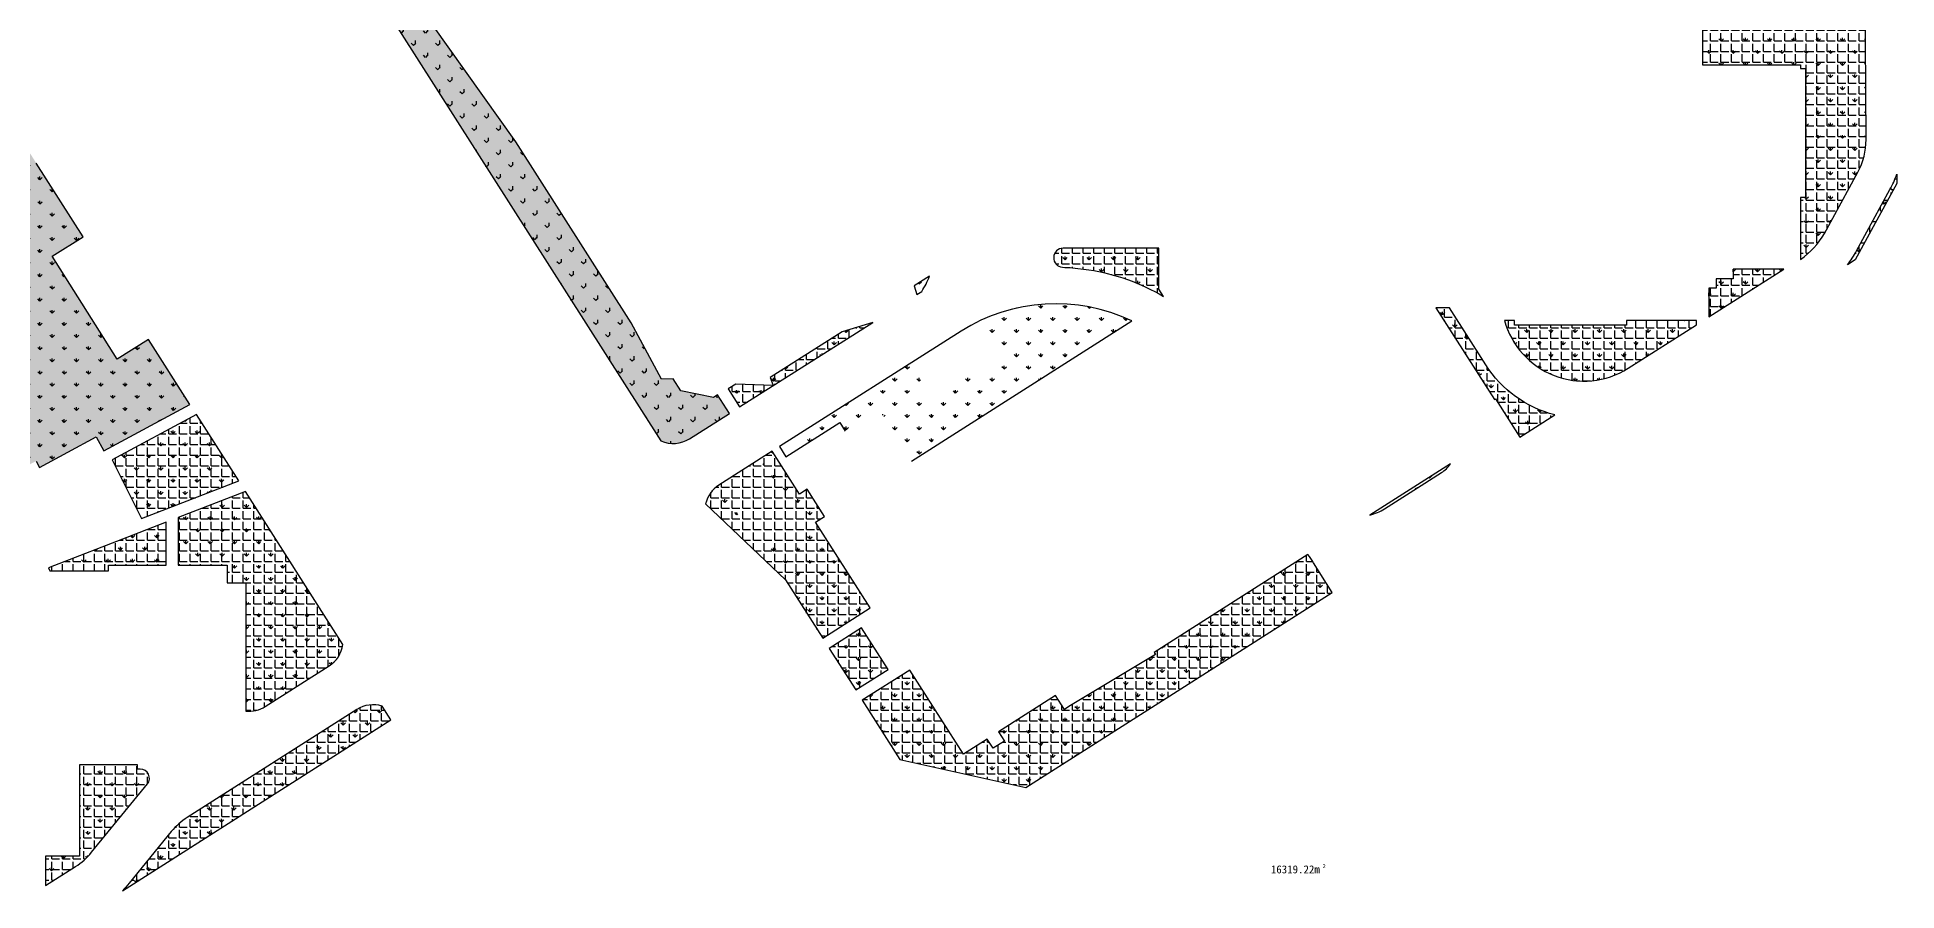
# Model space of a CAD drawing. Extents: x 1977 to 1034874806, y 3985 to 587211952.
# Drawn here: x 516936495 to 517241934, y 292299544 to 292439846 of the extents above; entities that cross this region are included whole.
import ezdxf

# ---------------------------------------------------------------- set-up
doc = ezdxf.new("R2010")
doc.units = 0
doc.header["$LTSCALE"] = 10
doc.header["$MEASUREMENT"] = 0
for name, color, linetype in [('M-绿化 填充 实土104', 126, 'Continuous'), ('M-绿化 填充 实土109', 126, 'Continuous'), ('PUB_TEXT', 7, 'Continuous'), ('SPACE_HATCH', 8, 'Continuous')]:
    doc.layers.add(name, color=color, linetype=linetype)
doc.styles.add('_TCH_SPACE', font='simhei.ttf', dxfattribs={"height": 5})
pattern_1 = [(90, (517216336.2, 292280722.4), (-1995.591, 1995.591), [529.161, -3462.02]), (45, (517216336.2, 292280722.4), (-1995.592, 1995.592), [529.161, -2293.032]), (135, (517216336.2, 292280722.4), (-1995.592, -1995.592), [529.161, -2293.032])]
pattern_2 = [(90, (516948823.7, 292360715), (-1995.59, 1995.59), [529.16, -3462.02]), (45, (516948823.7, 292360715), (-1995.59, 1995.59), [529.16, -2293.03]), (135, (516948823.7, 292360715), (-1995.59, -1995.59), [529.16, -2293.03])]
pattern_3 = [(90, (517177151.9, 292383314.6), (-1995.59, 1995.59), [529.16, -3462.02]), (45, (517177152, 292383314.6), (-1995.59, 1995.59), [529.16, -2293.032]), (135, (517177152, 292383314.6), (-1995.59, -1995.59), [529.16, -2293.032])]
pattern_4 = [(0, (0, 0), (0, 1746.25), [1270, -476.25]), (90, (0, 0), (-1746.25, 1e-13), [1270, -476.25])]

msp = doc.modelspace()

# ---------------------------------------------------------------- hatches: boundary and pattern name
at = {"layer": 'M-绿化 填充 实土104'}
h = msp.add_hatch(dxfattribs=at)
h.set_pattern_fill('GRASS', color=256, scale=1000)
h.set_pattern_definition(pattern_3)
edge = h.paths.add_edge_path()
edge.add_arc((517231464.259, 292488271.324), 5000, 0.37163185, 90)
edge.add_line((517231464.259, 292493271.324), (517228338.833, 292493271.324))
edge.add_line((517228338.833, 292493271.324), (517228338.833, 292477004.324))
edge.add_line((517228338.833, 292477004.324), (517234238.833, 292477004.324))
edge.add_line((517234238.833, 292477004.324), (517234238.833, 292465504.324))
edge.add_line((517234238.833, 292465504.324), (517235338.834, 292465504.324))
edge.add_line((517235338.834, 292465504.324), (517235338.834, 292447104.324))
edge.add_line((517235338.834, 292447104.324), (517234238.833, 292447104.324))
edge.add_line((517234238.833, 292447104.324), (517234238.833, 292444004.324))
edge.add_line((517234238.833, 292444004.324), (517210038.834, 292444004.324))
edge.add_line((517210038.834, 292444004.324), (517210038.833, 292435303.994))
edge.add_line((517210038.833, 292435303.994), (517226138.505, 292435303.994))
edge.add_line((517226138.505, 292435303.994), (517226138.505, 292434703.994))
edge.add_line((517226138.505, 292434703.994), (517226938.505, 292434703.994))
edge.add_line((517226938.505, 292434703.994), (517226938.505, 292413503.994))
edge.add_line((517226938.505, 292413503.994), (517226138.505, 292413503.994))
edge.add_line((517226138.505, 292413503.994), (517226138.505, 292403298.481))
edge.add_arc((517218081.652, 292414555.65), 13843.292, 305.59162294, 329.76689144)
edge.add_line((517230042.035, 292407585.285), (517235545.726, 292417680.038))
edge.add_arc((517225887.854, 292422945.54), 11000, 331.40064185, 360.37163185)
edge.add_line((517236887.623, 292423016.888), (517236464.153, 292488303.755))
h = msp.add_hatch(dxfattribs=at)
h.set_pattern_fill('GRASS', color=256, scale=1000)
h.set_pattern_definition([(90, (1034018345.3, 585940234.4), (-1995.5909495, 1995.5909505), [529.16132, -3462.0203]), (45, (1034018345.3, 585940234.4), (-1995.59231, 1995.59231), [529.16132, -2293.0323]), (135, (1034018345.3, 585940234.4), (-1995.59231, -1995.59231), [529.16132, -2293.0323])])
h.paths.add_polyline_path([(517038947.511, 292373490.739, 0.2509180182), (517043655.551, 292373841.915), (517050186.657, 292377992.648), (517048240.775, 292381054.46), (517047555.076, 292380618.309), (517042203.453, 292381717.75), (517040950.273, 292383687.949), (517039036.241, 292383640.994), (517034043.948, 292392869.805), (517015116.034, 292422627.506), (517001423.892, 292441886.376), (517002554.675, 292442375.967), (516991880.957, 292459156.756), (516976876.712, 292480617.608), (516978832.369, 292481347.208), (516975205.219, 292487049.668), (516968370.932, 292484361.034), (516971379.31, 292479634.26)])
h = msp.add_hatch(dxfattribs=at)
h.set_pattern_fill('GRASS', color=256, scale=1000)
h.set_pattern_definition([(90, (517233822.2, 292402438.3), (-1995.6, 1995.6), [529.16, -3462.02]), (45, (517233822.2, 292402438.3), (-1995.6, 1995.6), [529.16, -2293.03]), (135, (517233822.2, 292402438.3), (-1995.6, -1995.6), [529.16, -2293.03])])
h.paths.add_polyline_path([(517241926.038, 292417308.461), (517241934.417, 292415818.813), (517235073.417, 292403234.813), (517233822.172, 292402438.299, 0.0400377796), (517235309.965, 292404713.193), (517240813.656, 292414807.946, 0.0403121787)])
h = msp.add_hatch(dxfattribs=at)
h.set_pattern_fill('GRASS', color=256, scale=1000)
h.set_pattern_definition(pattern_3)
h.paths.add_polyline_path([(517105015.98, 292405149.452, 0.9624856787), (517104896.743, 292402025.79, -0.011845273), (517106552.347, 292401934.74), (517109237.663, 292401618.393, -0.0939384463), (517121513.633, 292397231.272), (517120738.836, 292398448.436), (517120738.836, 292405150.602)])
h = msp.add_hatch(dxfattribs=at)
h.set_pattern_fill('GRASS', color=256, scale=1000)
h.set_pattern_definition(pattern_3)
edge = h.paths.add_edge_path()
edge.add_line((517080965.412, 292397553.562), (517081771.17, 292398065.648))
edge.add_arc((517071823.45, 292404777.045), 12000, 325.99376351, 339.38543039)
edge.add_line((517083055.09, 292400552.089), (517080540.596, 292398954.211))
edge.add_line((517080540.596, 292398954.211), (517080965.412, 292397553.562))
h = msp.add_hatch(dxfattribs=at)
h.set_pattern_fill('GRASS', color=256, scale=1000)
h.set_pattern_definition(pattern_3)
h.paths.add_polyline_path([(517223357.824, 292401703.994), (517215038.505, 292401703.994), (517215038.505, 292400103.994), (517212238.833, 292400103.994), (517212238.833, 292398603.994), (517211038.833, 292398603.994), (517211038.833, 292393861.619)])
h = msp.add_hatch(dxfattribs=at)
h.set_pattern_fill('GRASS', color=256, scale=1000)
h.set_pattern_definition(pattern_3)
edge = h.paths.add_edge_path()
edge.add_arc((517103803.159, 292367042.881), 28999.998, 64.45647618, 114.54967224)
edge.add_line((517091754.183, 292393421.32), (517093804.431, 292390195.291))
edge.add_line((517093804.431, 292390195.291), (517095308.016, 292387829.426))
edge.add_line((517095308.016, 292387829.426), (517083576.71, 292380373.794))
edge.add_line((517083576.71, 292380373.794), (517079875.531, 292386192.849))
edge.add_line((517079875.531, 292386192.849), (517058398.577, 292372547.82))
edge.add_line((517058398.577, 292372547.82), (517059454.14, 292370886.91))
edge.add_line((517059454.14, 292370886.91), (517068310.871, 292376524.753))
edge.add_line((517068310.871, 292376524.753), (517069223.74, 292375090.662))
edge.add_line((517069223.74, 292375090.662), (517074791.783, 292378634.991))
edge.add_line((517074791.783, 292378634.991), (517080161.701, 292370199.154))
edge.add_line((517080161.701, 292370199.154), (517116307.86, 292393208.361))
h = msp.add_hatch(dxfattribs=at)
h.set_pattern_fill('GRASS', color=256, scale=1000)
h.set_pattern_definition([(90, (517141390, 292412152.4), (-1995.59, 1995.59), [529.16, -3462.02]), (45, (517141390, 292412152.4), (-1995.59, 1995.59), [529.16, -2293.03]), (135, (517141390, 292412152.4), (-1995.59, -1995.59), [529.16, -2293.03])])
edge = h.paths.add_edge_path()
edge.add_arc((517190468.475, 292396176.014), 19000, 212.47626929, 255.65099686, ccw=False)
edge.add_line((517174439.811, 292385973.959), (517168470.957, 292395354.324))
edge.add_line((517168470.957, 292395354.324), (517166213.156, 292395354.324))
edge.add_line((517166213.156, 292395354.324), (517175869.479, 292380275.427))
edge.add_line((517175869.479, 292380275.427), (517176037.224, 292380382.271))
edge.add_line((517176037.224, 292380382.271), (517180024.356, 292374117.535))
edge.add_line((517180024.356, 292374117.535), (517185759.749, 292377768.736))
h = msp.add_hatch(dxfattribs=at)
h.set_pattern_fill('GRASS', color=256, scale=1000)
h.set_pattern_definition(pattern_3)
h.paths.add_polyline_path([(517049980.85, 292382045.207), (517051874.615, 292379065.401), (517073721.264, 292392949.667), (517068690.433, 292391423.819), (517056878.329, 292383917.613), (517057360.246, 292382590.098), (517051219.692, 292382833.814)])
h = msp.add_hatch(dxfattribs=at)
h.set_pattern_fill('GRASS', color=256, scale=1000)
h.set_pattern_definition([(90, (516970760.9, 292581583.8), (-1995.591, 1995.591), [529.16, -3462.02]), (45, (516970761, 292581583.8), (-1995.592, 1995.592), [529.16, -2293.032]), (135, (516970761, 292581583.8), (-1995.592, -1995.592), [529.16, -2293.032])])
h.paths.add_polyline_path([(517117001.693, 292392866.512), (517117613.274, 292391905.752), (517118149.385, 292392247.019, 0.0112446307)])
h = msp.add_hatch(dxfattribs=at)
h.set_pattern_fill('GRASS', color=256, scale=1000)
h.set_pattern_definition(pattern_3)
edge = h.paths.add_edge_path()
edge.add_line((517179138.505, 292392503.994), (517179138.505, 292393303.994))
edge.add_line((517179138.505, 292393303.994), (517177503.279, 292393303.994))
edge.add_arc((517190538.833, 292396814.596), 13500, 195.07270979, 219.68542748)
edge.add_line((517180149.746, 292388193.873), (517180149.746, 292392503.994))
edge.add_line((517180149.746, 292392503.994), (517179138.505, 292392503.994))
h = msp.add_hatch(dxfattribs=at)
h.set_pattern_fill('GRASS', color=256, scale=1000)
h.set_pattern_definition(pattern_3)
h.paths.add_polyline_path([(517209038.833, 292392588.401), (517209038.833, 292393303.994), (517197538.505, 292393303.994), (517197538.505, 292392503.994), (517179138.505, 292392503.994), (517179138.505, 292393303.994), (517177503.279, 292393303.994, 0.5062786068), (517197788.638, 292385426.43)])
h = msp.add_hatch(dxfattribs=at)
h.set_pattern_fill('GRASS', color=256, scale=1000)
h.set_pattern_definition(pattern_3)
h.paths.add_polyline_path([(517074876.139, 292378688.689), (517073479.884, 292380882.129), (517080433.236, 292385316.016), (517079873.566, 292386195.884), (517058398.637, 292372547.859), (517059453.844, 292370887.242), (517068311.202, 292376524.963), (517069224.083, 292375090.88)])
h = msp.add_hatch(dxfattribs=at)
h.set_pattern_fill('GRASS', color=256, scale=1000)
h.set_pattern_definition(pattern_3)
edge = h.paths.add_edge_path()
edge.add_line((517055704.407, 292355011.198), (517048526.416, 292366273.736))
edge.add_line((517048526.416, 292366273.736), (517048464.177, 292366234.181))
edge.add_arc((517051146.059, 292362014.287), 5000, 122.43730404, 167.15812613)
edge.add_line((517046271.123, 292363125.592), (517059398.417, 292350675.813))
edge.add_line((517059398.417, 292350675.813), (517065509.666, 292341075.453))
edge.add_line((517065509.666, 292341075.453), (517073312.256, 292346042.604))
edge.add_line((517073312.256, 292346042.604), (517064354.133, 292360115.211))
edge.add_line((517064354.133, 292360115.211), (517065830.46, 292361054.981))
edge.add_line((517065830.46, 292361054.981), (517062974.608, 292365541.362))
edge.add_line((517062974.608, 292365541.362), (517061709.229, 292364735.872))
edge.add_line((517061709.229, 292364735.872), (517057215.196, 292371795.743))
edge.add_line((517057215.196, 292371795.743), (517054955.217, 292370359.451))
edge.add_line((517054955.217, 292370359.451), (517055113.423, 292370459.553))
edge.add_line((517055113.423, 292370459.553), (517062285.838, 292359205.763))
edge.add_line((517062285.838, 292359205.763), (517055704.407, 292355011.198))
h = msp.add_hatch(dxfattribs=at)
h.set_pattern_fill('GRASS', color=256, scale=1000)
h.set_pattern_definition(pattern_3)
edge = h.paths.add_edge_path()
edge.add_line((517167141.033, 292368288.605), (517168606.616, 292369718.406))
edge.add_line((517168606.616, 292369718.406), (517155398.553, 292361310.679))
edge.add_arc((517153482.141, 292369077.749), 8000, 283.8600733, 302.47708646)
edge.add_line((517157777.839, 292362328.898), (517167141.033, 292368288.605))
h = msp.add_hatch(dxfattribs=at)
h.set_pattern_fill('GRASS', color=256, scale=1000)
h.set_pattern_definition(pattern_3)
edge = h.paths.add_edge_path()
edge.add_line((517119940.236, 292338715.175), (517120154.433, 292338378.684))
edge.add_line((517120154.433, 292338378.684), (517106208.005, 292329997.936))
edge.add_line((517106208.005, 292329997.936), (517105588.561, 292329603.623))
edge.add_line((517105588.561, 292329603.623), (517105208.763, 292329361.859))
edge.add_line((517105208.763, 292329361.859), (517103768.665, 292331624.171))
edge.add_line((517103768.665, 292331624.171), (517094404.817, 292325663.519))
edge.add_line((517094404.817, 292325663.519), (517095361.428, 292324160.736))
edge.add_line((517095361.428, 292324160.736), (517093505.538, 292322979.35))
edge.add_line((517093505.538, 292322979.35), (517092539.046, 292324497.654))
edge.add_line((517092539.046, 292324497.654), (517088626.239, 292321985.106))
edge.add_line((517088626.239, 292321985.106), (517079809.781, 292335835.241))
edge.add_line((517079809.781, 292335835.241), (517072007.169, 292330868.076))
edge.add_line((517072007.169, 292330868.076), (517078193.417, 292321149.813))
edge.add_line((517078193.417, 292321149.813), (517098901.417, 292316550.813))
edge.add_line((517098901.417, 292316550.813), (517149219.605, 292348582.228))
edge.add_line((517149219.605, 292348582.228), (517146106.485, 292353475.262))
edge.add_arc((517116340.218, 292335043.641), 35010.788, 31.76627622, 34.41793974)
edge.add_line((517145221.897, 292354832.626), (517119940.236, 292338715.175))
h = msp.add_hatch(dxfattribs=at)
h.set_pattern_fill('GRASS', color=256, scale=1000)
h.set_pattern_definition(pattern_3)
h.paths.add_polyline_path([(517071897.134, 292342770.903), (517066583.568, 292339388.226), (517070933.323, 292332555.338), (517076247.303, 292335938.278)])
at = {"layer": 'M-绿化 填充 实土109'}
h = msp.add_hatch(dxfattribs=at)
h.set_pattern_fill('GRASS', color=256, scale=1000)
h.set_pattern_definition(pattern_1)
h.paths.add_polyline_path([(516938968.546, 292403851.791), (516944053.902, 292407036.114), (516936335.993, 292419160.217), (516926370.768, 292434814.641), (516907042.768, 292439106.641), (516854350.778, 292405564.617, 0.2277627445), (516861230.746, 292406387.147), (516877119.06, 292416501.136, -0.1426750791), (516886248.028, 292419160.217), (516914377.513, 292419160.217), (516925628.248, 292419160.217, -0.786697984), (516929517.771, 292403102.333, 0.2809377671), (516928161.749, 292400879.426), (516928161.749, 292386810.222, -0.3377544561), (516915661.749, 292370416.621), (516915661.749, 292369475.695), (516916627.257, 292367682.758), (516920007.047, 292361406.525), (516929347.234, 292366436.273), (516931791.476, 292367752.512), (516934545.774, 292369235.718), (516936306.977, 292370184.137), (516936875.947, 292369127.69), (516946194.459, 292374146.349), (516947420.76, 292371869.386), (516961584.346, 292379497.449), (516954794.21, 292390164.109), (516949632.086, 292386931.717)])
h.paths.add_polyline_path([(516926093.039, 292422160.217), (516912718.356, 292422160.217), (516912718.356, 292429972.678), (516926093.039, 292429972.678)], flags=16)
h = msp.add_hatch(dxfattribs=at)
h.set_pattern_fill('GRASS', color=256, scale=1000)
h.set_pattern_definition(pattern_2)
h.paths.add_polyline_path([(516969602.027, 292366902.432), (516962661.208, 292377805.801), (516948823.665, 292370353.334), (516953628.025, 292360715.022)])
h = msp.add_hatch(dxfattribs=at)
h.set_pattern_fill('GRASS', color=256, scale=1000)
h.set_pattern_definition(pattern_1)
edge = h.paths.add_edge_path()
edge.add_line((516970697.289, 292365181.881), (516959661.749, 292360907.347))
edge.add_line((516959661.749, 292360907.347), (516959661.749, 292353060.717))
edge.add_line((516959661.749, 292353060.717), (516967680.725, 292353060.717))
edge.add_line((516967680.725, 292353060.717), (516967680.725, 292350160.217))
edge.add_line((516967680.725, 292350160.217), (516970761.749, 292350160.217))
edge.add_line((516970761.749, 292350160.217), (516970761.749, 292329086.935))
edge.add_arc((516971277.955, 292334060.217), 5000, 264.07414978, 302.47954667)
edge.add_line((516973962.948, 292329842.301), (516984436.654, 292336509.533))
edge.add_arc((516981751.662, 292340727.449), 5000, 302.47954667, 352.06487674)
edge.add_line((516986703.787, 292340037.19), (516970697.289, 292365181.881))
h = msp.add_hatch(dxfattribs=at)
h.set_pattern_fill('GRASS', color=256, scale=1000)
h.set_pattern_definition([(90, (516938182.8, 292351560.2), (-1995.6, 1995.6), [529.16, -3462.02]), (45, (516938182.8, 292351560.2), (-1995.6, 1995.6), [529.16, -2293.03]), (135, (516938182.8, 292351560.2), (-1995.6, -1995.6), [529.16, -2293.03])])
h.paths.add_polyline_path([(516957659.822, 292353060.717), (516957661.749, 292360132.662), (516952182.798, 292358010.431), (516952182.632, 292358010.367), (516952182.648, 292358010.335), (516938353.323, 292352653.65), (516938580.735, 292352110.217), (516948206.33, 292352110.217), (516948206.33, 292353060.717)])
h = msp.add_hatch(dxfattribs=at)
h.set_pattern_fill('GRASS', color=256, scale=1000)
h.set_pattern_definition(pattern_2)
h.paths.add_polyline_path([(516994602.768, 292327628.641), (516993154.491, 292329903.745, 0.2194921192), (516989004.378, 292329341.136), (516961140.729, 292311604.014, 0.0800669919), (516958524.477, 292309278.336), (516951619.005, 292300814.26, -0.0224198006), (516950484.351, 292299544.246)])
h = msp.add_hatch(dxfattribs=at)
h.set_pattern_fill('GRASS', color=256, scale=1000)
h.set_pattern_definition(pattern_2)
h.paths.add_polyline_path([(516943461.749, 292305260.217), (516937861.749, 292305260.217), (516937861.749, 292300399.742), (516942804.038, 292303545.847, 0.0800669948), (516945420.29, 292305871.525), (516954590.889, 292317111.98, 0.6322318502), (516953428.63, 292319560.217), (516952961.749, 292319560.217), (516952961.749, 292320260.217), (516943461.749, 292320260.217)])
at = {"layer": 'SPACE_HATCH'}
h = msp.add_hatch(dxfattribs=at)
h.set_pattern_fill('ANGLE', color=256, scale=500, style=0)
h.set_pattern_definition(pattern_4)
h.paths.add_polyline_path([(517236464.153, 292488303.755, 0.4123150713), (517231464.259, 292493271.324), (517228338.833, 292493271.324), (517228338.833, 292477004.324), (517234238.833, 292477004.324), (517234238.833, 292465504.324), (517235338.833, 292465504.324), (517235338.834, 292447104.324), (517234238.833, 292447104.324), (517234238.833, 292444004.324), (517210038.834, 292444004.324), (517210038.833, 292435303.994), (517226138.505, 292435303.994), (517226138.505, 292434703.994), (517226938.505, 292434703.994), (517226938.505, 292413503.994), (517226138.505, 292413503.994), (517226138.505, 292403298.481, 0.1058774988), (517230042.035, 292407585.285), (517235545.726, 292417680.038, 0.1270874422), (517236887.623, 292423016.888)])
h = msp.add_hatch(dxfattribs=at)
h.set_pattern_fill('ANGLE', color=256, scale=500, style=0)
h.set_pattern_definition(pattern_4)
h.paths.add_polyline_path([(517040950.273, 292383687.949), (517039036.241, 292383640.994), (517034043.948, 292392869.805), (517015116.034, 292422627.506), (517001423.892, 292441886.376), (517002554.675, 292442375.967), (516991880.957, 292459156.756), (516976876.712, 292480617.608), (516978832.369, 292481347.208), (516975205.219, 292487049.668), (516968370.932, 292484361.034), (517038947.511, 292373490.739, 0.2509180182), (517043655.551, 292373841.915), (517050186.657, 292377992.648), (517048240.775, 292381054.46), (517047555.076, 292380618.309), (517042203.453, 292381717.75)])
h = msp.add_hatch(dxfattribs=at)
h.set_pattern_fill('ANGLE', color=256, scale=500, style=0)
h.set_pattern_definition(pattern_4)
h.paths.add_polyline_path([(516938968.546, 292403851.791), (516944053.902, 292407036.114), (516926370.768, 292434814.641), (516907042.768, 292439106.641), (516854350.778, 292405564.617, 0.2277627445), (516861230.746, 292406387.147), (516877119.06, 292416501.136, -0.1426750791), (516886248.028, 292419160.217), (516925628.248, 292419160.217, -0.786697984), (516929517.771, 292403102.333, 0.2809377671), (516928161.749, 292400879.426), (516928161.749, 292386810.222, -0.3377544561), (516915661.749, 292370416.621), (516915661.749, 292369475.695), (516920007.047, 292361406.525), (516936306.977, 292370184.137), (516936875.947, 292369127.69), (516946194.459, 292374146.349), (516947420.76, 292371869.386), (516961584.346, 292379497.449), (516954794.21, 292390164.109), (516949632.086, 292386931.717)])
h = msp.add_hatch(dxfattribs=at)
h.set_pattern_fill('ANGLE', color=256, scale=500, style=0)
h.set_pattern_definition(pattern_4)
h.paths.add_polyline_path([(517241926.038, 292417308.461, -0.0403121787), (517240813.656, 292414807.946), (517235309.965, 292404713.193, -0.0400377796), (517233822.172, 292402438.299), (517235073.417, 292403234.813), (517241934.417, 292415818.813)])
h = msp.add_hatch(dxfattribs=at)
h.set_pattern_fill('ANGLE', color=256, scale=500, style=0)
h.set_pattern_definition(pattern_4)
h.paths.add_polyline_path([(517120738.836, 292405150.602), (517105015.685, 292405149.452, 0.9623949792), (517104896.743, 292402025.79, -0.011845273), (517106552.347, 292401934.74), (517109237.663, 292401618.393, -0.0939384463), (517121513.633, 292397231.272), (517120738.836, 292398448.436)])
h = msp.add_hatch(dxfattribs=at)
h.set_pattern_fill('ANGLE', color=256, scale=500, style=0)
h.set_pattern_definition(pattern_4)
h.paths.add_polyline_path([(517223357.824, 292401703.994), (517215038.505, 292401703.994), (517215038.505, 292400103.994), (517212238.833, 292400103.994), (517212238.833, 292398603.994), (517211038.833, 292398603.994), (517211038.833, 292393861.619)])
h = msp.add_hatch(dxfattribs=at)
h.set_pattern_fill('ANGLE', color=256, scale=500, style=0)
h.set_pattern_definition(pattern_4)
h.paths.add_polyline_path([(517185759.749, 292377768.736, -0.1906459201), (517174439.811, 292385973.959), (517168470.957, 292395354.324), (517166213.156, 292395354.324), (517175869.479, 292380275.427), (517176037.224, 292380382.271), (517180024.657, 292374117.727)])
h = msp.add_hatch(dxfattribs=at)
h.set_pattern_fill('ANGLE', color=256, scale=500, style=0)
h.set_pattern_definition(pattern_4)
h.paths.add_polyline_path([(517049980.85, 292382045.207), (517051874.615, 292379065.401), (517073721.264, 292392949.667), (517068690.433, 292391423.819), (517056878.329, 292383917.613), (517057360.246, 292382590.098), (517051219.692, 292382833.814)])
h = msp.add_hatch(dxfattribs=at)
h.set_pattern_fill('ANGLE', color=256, scale=500, style=0)
h.set_pattern_definition(pattern_4)
h.paths.add_polyline_path([(517209038.833, 292392588.401), (517209038.833, 292393303.994), (517197538.505, 292393303.994), (517197538.505, 292392503.994), (517179138.505, 292392503.994), (517179138.505, 292393303.994), (517177503.279, 292393303.994, 0.5062786068), (517197788.638, 292385426.43)])
h = msp.add_hatch(dxfattribs=at)
h.set_pattern_fill('ANGLE', color=256, scale=500, style=0)
h.set_pattern_definition(pattern_4)
h.paths.add_polyline_path([(516969602.027, 292366902.432), (516962661.208, 292377805.801), (516948823.665, 292370353.334), (516953628.025, 292360715.022)])
h = msp.add_hatch(dxfattribs=at)
h.set_pattern_fill('ANGLE', color=256, scale=500, style=0)
h.set_pattern_definition(pattern_4)
h.paths.add_polyline_path([(517064354.133, 292360115.211), (517065830.46, 292361054.981), (517062971.676, 292365545.969), (517061706.296, 292364740.479), (517057215.196, 292371795.743), (517048464.177, 292366234.181, 0.1976463328), (517046271.123, 292363125.592), (517059398.417, 292350675.813), (517065509.57, 292341075.392), (517073312.161, 292346042.543)])
h = msp.add_hatch(dxfattribs=at)
h.set_pattern_fill('ANGLE', color=256, scale=500, style=0)
h.set_pattern_definition(pattern_4)
h.paths.add_polyline_path([(516970697.289, 292365181.881), (516959661.749, 292360907.347), (516959661.749, 292353060.717), (516967680.725, 292353060.717), (516967680.725, 292350160.217), (516970761.749, 292350160.217), (516970761.749, 292329086.935, 0.1691615619), (516973962.948, 292329842.301), (516984436.654, 292336509.533, 0.2197971565), (516986703.787, 292340037.19)])
h = msp.add_hatch(dxfattribs=at)
h.set_pattern_fill('ANGLE', color=256, scale=500, style=0)
h.set_pattern_definition(pattern_4)
h.paths.add_polyline_path([(516957661.749, 292360132.662), (516952182.632, 292358010.367), (516952182.648, 292358010.335), (516938353.323, 292352653.65), (516938580.735, 292352110.217), (516948206.33, 292352110.217), (516948206.33, 292353060.717), (516957661.748, 292353060.717)])
h = msp.add_hatch(dxfattribs=at)
h.set_pattern_fill('ANGLE', color=256, scale=500, style=0)
h.set_pattern_definition(pattern_4)
h.paths.add_polyline_path([(517119940.236, 292338715.175), (517120154.433, 292338378.684), (517106208.005, 292329997.936), (517105208.763, 292329361.859), (517103768.665, 292331624.171), (517094404.817, 292325663.519), (517095361.428, 292324160.736), (517093505.538, 292322979.35), (517092539.046, 292324497.654), (517088626.239, 292321985.106), (517079809.781, 292335835.241), (517072007.169, 292330868.076), (517078193.417, 292321149.813), (517098901.417, 292316550.813), (517149219.605, 292348582.228), (517146106.485, 292353475.262, 0.0115705811), (517145221.897, 292354832.626)])
h = msp.add_hatch(dxfattribs=at)
h.set_pattern_fill('ANGLE', color=256, scale=500, style=0)
h.set_pattern_definition(pattern_4)
h.paths.add_polyline_path([(517071897.039, 292342770.842), (517066583.472, 292339388.165), (517070933.323, 292332555.338), (517076247.303, 292335938.278)])
h = msp.add_hatch(dxfattribs=at)
h.set_pattern_fill('ANGLE', color=256, scale=500, style=0)
h.set_pattern_definition(pattern_4)
h.paths.add_polyline_path([(516994602.768, 292327628.641), (516993154.491, 292329903.745, 0.2194921192), (516989004.378, 292329341.136), (516961140.729, 292311604.014, 0.0800669919), (516958524.477, 292309278.336), (516951619.005, 292300814.26, -0.0224198006), (516950484.351, 292299544.246)])
h = msp.add_hatch(dxfattribs=at)
h.set_pattern_fill('ANGLE', color=256, scale=500, style=0)
h.set_pattern_definition(pattern_4)
h.paths.add_polyline_path([(516954590.889, 292317111.98, 0.6322318502), (516953428.63, 292319560.217), (516952961.749, 292319560.217), (516952961.749, 292320260.217), (516943461.749, 292320260.217), (516943461.749, 292305260.217), (516937861.749, 292305260.217), (516937861.749, 292300399.742), (516942804.038, 292303545.847, 0.0800669948), (516945420.29, 292305871.525)])

# ---------------------------------------------------------------- linework, layer by layer
at = {"layer": 'M-绿化 填充 实土104'}
for points in [[(517236464.153, 292488303.755, 0.4123150713), (517231464.259, 292493271.324), (517228338.833, 292493271.324), (517228338.833, 292477004.324), (517234238.833, 292477004.324), (517234238.833, 292465504.324), (517235338.833, 292465504.324), (517235338.834, 292447104.324), (517234238.833, 292447104.324), (517234238.833, 292444004.324), (517210038.834, 292444004.324), (517210038.833, 292435303.994), (517226138.505, 292435303.994), (517226138.505, 292434703.994), (517226938.505, 292434703.994), (517226938.505, 292413503.994), (517226138.505, 292413503.994), (517226138.505, 292403298.481, 0.1058774988), (517230042.035, 292407585.285), (517235545.726, 292417680.038, 0.1270874422), (517236887.623, 292423016.888), (517236464.153, 292488303.755, 0.4123150713)], [(517241926.038, 292417308.461), (517241934.417, 292415818.813), (517235073.417, 292403234.813), (517233822.172, 292402438.299, 0.0400377796), (517235309.965, 292404713.193), (517240813.656, 292414807.946, 0.0403121787), (517241926.038, 292417308.461)], [(517120738.836, 292405150.602), (517105015.685, 292405149.452, 0.9623949792), (517104896.743, 292402025.79, -0.011845273), (517106552.347, 292401934.74), (517109237.663, 292401618.393), (517109237.663, 292401618.393, -0.0939384463), (517121513.633, 292397231.272), (517120738.836, 292398448.436), (517120738.836, 292405150.602)], [(517080965.412, 292397553.562), (517081771.17, 292398065.648, 0.0584987628), (517083055.09, 292400552.089), (517080540.596, 292398954.211)], [(517185759.749, 292377768.736, -0.1906459201), (517174439.811, 292385973.959), (517168470.957, 292395354.324), (517166213.156, 292395354.324), (517175869.479, 292380275.427), (517176037.224, 292380382.271), (517176037.224, 292380382.271), (517180024.657, 292374117.727)], [(517209038.833, 292392588.401), (517209038.833, 292393303.994), (517197538.505, 292393303.994), (517197538.505, 292392503.994), (517179138.505, 292392503.994), (517179138.505, 292393303.994), (517177503.279, 292393303.994, 0.5062786068), (517197788.638, 292385426.43), (517209038.833, 292392588.401)], [(517064354.133, 292360115.211), (517065830.46, 292361054.981), (517062971.676, 292365545.969), (517061706.296, 292364740.479), (517057215.196, 292371795.743), (517048464.177, 292366234.181, 0.1976463328), (517046271.123, 292363125.592), (517059398.417, 292350675.813), (517065509.57, 292341075.392), (517073312.161, 292346042.543), (517064354.133, 292360115.211)], [(517119940.236, 292338715.175), (517120154.433, 292338378.684), (517106208.005, 292329997.936), (517105588.561, 292329603.623), (517105208.763, 292329361.859), (517103768.665, 292331624.171), (517094404.817, 292325663.519), (517095361.428, 292324160.736), (517093505.538, 292322979.35), (517092539.046, 292324497.654), (517088626.239, 292321985.106), (517079809.781, 292335835.241), (517072007.169, 292330868.076), (517078193.417, 292321149.813), (517098901.417, 292316550.813), (517149219.605, 292348582.228), (517146106.485, 292353475.262, 0.0115705811), (517145221.897, 292354832.626)]]:
    msp.add_lwpolyline(points, format="xyb", close=True, dxfattribs=at)
for points in [[(517040950.273, 292383687.949), (517039036.241, 292383640.994), (517034043.948, 292392869.805), (517015116.034, 292422627.506), (517001423.892, 292441886.376), (517002554.675, 292442375.967), (516991880.957, 292459156.756), (516976876.712, 292480617.608), (516978832.369, 292481347.208), (516975205.219, 292487049.668), (516968370.932, 292484361.034), (516971379.31, 292479634.26), (517038947.511, 292373490.739, 0.2509180182), (517043655.551, 292373841.915), (517050186.657, 292377992.648), (517048240.775, 292381054.46), (517047555.076, 292380618.309), (517042203.453, 292381717.75), (517040950.273, 292383687.949)], [(517167141.033, 292368288.605, 0.1034711549), (517168606.616, 292369718.406)], [(517155398.553, 292361310.679, 0.0814111909), (517157777.839, 292362328.898)]]:
    msp.add_lwpolyline(points, format="xyb", dxfattribs=at)
for points in [[(517223357.824, 292401703.994), (517215038.505, 292401703.994), (517215038.505, 292400103.994), (517212238.833, 292400103.994), (517212238.833, 292398603.994), (517211038.833, 292398603.994), (517211038.833, 292393861.619), (517223357.824, 292401703.994)], [(517049980.85, 292382045.207), (517051874.615, 292379065.401), (517073721.264, 292392949.667), (517068690.433, 292391423.819), (517056878.329, 292383917.613), (517057360.246, 292382590.098), (517051219.692, 292382833.814)], [(517071897.039, 292342770.842), (517066583.472, 292339388.165), (517070933.323, 292332555.338), (517076247.303, 292335938.278)]]:
    msp.add_lwpolyline(points, close=True, dxfattribs=at)
for points in [[(517088248.243, 292391518.267), (517058398.577, 292372547.82), (517059454.14, 292370886.91), (517068310.871, 292376524.753), (517069223.741, 292375090.66)], [(517080077.34, 292370145.453), (517116307.86, 292393208.361)], [(517168606.616, 292369718.406), (517155398.553, 292361310.679)], [(517163833.345, 292366183.278), (517167158.672, 292368299.875)], [(517157777.839, 292362328.898), (517163833.345, 292366183.278)]]:
    msp.add_lwpolyline(points, dxfattribs=at)
msp.add_arc((517103803.158, 292367042.879), 29000, 64.45647676, 122.43730459, dxfattribs=at)
at = {"layer": 'M-绿化 填充 实土109'}
msp.add_lwpolyline([(516936306.977, 292370184.137), (516936875.947, 292369127.69), (516946194.459, 292374146.349), (516947420.76, 292371869.386), (516961584.346, 292379497.449), (516954794.21, 292390164.109), (516949632.086, 292386931.717), (516938968.546, 292403851.791), (516938968.546, 292403851.791), (516944053.902, 292407036.114), (516936335.993, 292419160.217)], dxfattribs=at)
for points in [[(516969602.027, 292366902.432), (516962661.208, 292377805.801), (516948823.665, 292370353.334), (516953628.025, 292360715.022), (516969602.027, 292366902.432)], [(516957661.749, 292360132.662), (516952182.798, 292358010.431), (516952182.632, 292358010.367), (516952182.648, 292358010.335), (516938353.323, 292352653.65), (516938580.735, 292352110.217), (516948206.33, 292352110.217), (516948206.33, 292353060.717), (516957661.748, 292353060.717), (516957661.749, 292360132.662)]]:
    msp.add_lwpolyline(points, close=True, dxfattribs=at)
for points in [[(516970697.289, 292365181.881), (516959661.749, 292360907.347), (516959661.749, 292353060.717), (516967680.725, 292353060.717), (516967680.725, 292350160.217), (516970761.749, 292350160.217), (516970761.749, 292329086.935, 0.1691615619), (516973962.948, 292329842.301), (516984436.654, 292336509.533, 0.2197971565), (516986703.787, 292340037.19), (516970697.289, 292365181.881)], [(516994602.768, 292327628.641), (516993154.491, 292329903.745, 0.2194921192), (516989004.378, 292329341.136), (516961140.729, 292311604.014, 0.0800669919), (516958524.477, 292309278.336), (516951619.005, 292300814.26, -0.0224198006), (516950484.351, 292299544.246), (516994602.768, 292327628.641)], [(516954590.889, 292317111.98, 0.6322318502), (516953428.63, 292319560.217), (516952961.749, 292319560.217), (516952961.749, 292320260.217), (516943461.749, 292320260.217), (516943461.749, 292305260.217), (516937861.749, 292305260.217), (516937861.749, 292300399.742), (516942804.038, 292303545.847, 0.0800669948), (516945420.29, 292305871.525), (516954590.889, 292317111.98, 0.6322318502)]]:
    msp.add_lwpolyline(points, format="xyb", close=True, dxfattribs=at)

# ---------------------------------------------------------------- texts
at = {"layer": 'PUB_TEXT', "style": '_TCH_SPACE'}
for s, height, p in [('16319.22m', 1314.346, (517139121.292, 292302412.705)), ('2', 657.173, (517147627.621, 292303287.705))]:
    msp.add_text(s, height=height, dxfattribs=at).set_placement(p)

doc.saveas('drawing.dxf')
